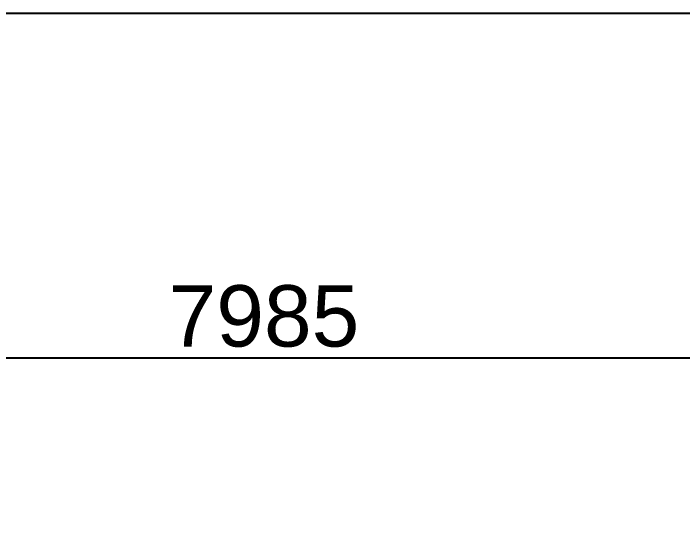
# Model space of a CAD drawing. Header units: millimetres. Extents: x -1379 to 1385823, y -4884429 to 548763.
# Drawn here: x 405984 to 407620, y -2328842 to -2327541 of the extents above; entities that cross this region are included whole.
import ezdxf

# ---------------------------------------------------------------- set-up
doc = ezdxf.new("R2010")
doc.units = ezdxf.units.MM
doc.layers.add('000 - D I M', color=7, linetype='Continuous')
doc.styles.add('FAMELINE_FOR_CKST', font='arial.ttf')
doc.dimstyles.new('FAMELINE-CKST_C-C', dxfattribs={"dimtxt": 0.3, "dimasz": 0.15, "dimexe": 0.1, "dimexo": 0.1, "dimgap": 0.05, "dimtad": 1, "dimzin": 0, "dimdsep": 46, "dimtxsty": 'FAMELINE_FOR_CKST', "dimblk": 'ORIGIN', "dimblk1": 'ORIGIN', "dimblk2": 'ORIGIN', "dimsah": 1, "dimcen": 0.1, "dimdle": 0.1, "dimclrd": 7, "dimclre": 7, "dimclrt": 7, "dimadec": 0, "dimazin": 0, "dimtfac": 1, "dimtix": 1, "dimtmove": 2, "dimatfit": 3, "dimfxl": 1, "dimtolj": 1, "dimtzin": 0, "dimlwd": -1, "dimlwe": -1, "dimarcsym": 0})

# ---------------------------------------------------------------- blocks, each defined once
blk = doc.blocks.new('_Origin')
at = {"color": 7, "linetype": 'ByBlock', "lineweight": -2}
blk.add_line((0, 0), (-1, 0), dxfattribs=at)
blk.add_circle((0, 0), 0.5, dxfattribs=at)
blk = doc.blocks.new('*D2263')
at = {"layer": '000 - D I M', "color": 7, "transparency": 16777216}
for p, q in [((0, 550), (0, 831.2)), ((7985, 550), (7985, 831.2)), ((75, 781.2), (7910, 781.2))]:
    blk.add_line(p, q, dxfattribs=at)
at = {"layer": 'Defpoints', "color": 7, "transparency": 16777216}
for p in [(7985, 781.2), (0, 500), (7985, 500)]:
    blk.add_point(p, dxfattribs=at)
at = {"layer": '000 - D I M', "color": 7, "transparency": 16777216, "xscale": 75, "yscale": 75, "zscale": 75, "rotation": 180}
blk.add_blockref('_Origin', (0, 781.2), dxfattribs=at)
at = {"layer": '000 - D I M', "color": 7, "transparency": 16777216, "xscale": 75, "yscale": 75, "zscale": 75}
blk.add_blockref('_Origin', (7985, 781.2), dxfattribs=at)
at = {"layer": '000 - D I M', "color": 7, "transparency": 16777216, "insert": (3992.5, 882.8), "char_height": 150, "attachment_point": 5, "style": 'FAMELINE_FOR_CKST'}
blk.add_mtext('\\A1;7985', dxfattribs=at)
blk = doc.blocks.new('C-1-IV01_REV00_20260614-171844_LOPF_DIMS')
at = {"layer": '000 - D I M', "color": 7}
dim = blk.add_linear_dim(base=(7985, 781.2), p1=(0, 500), p2=(7985, 500), angle=180, dimstyle='FAMELINE-CKST_C-C', override={"dimscale": 500, "dimdec": 0, "dimlfac": 1, "dimclrd": 7, "dimclre": 7, "dimclrt": 7}, dxfattribs=at)
dim.commit()
dim.dimension.update_dxf_attribs({"geometry": '*D2263', "text_midpoint": (3992.5, 882.8)})

msp = doc.modelspace()

# ---------------------------------------------------------------- linework, layer by layer
at = {"color": 7}
msp.add_lwpolyline([(393796.4, -2347540.5), (432546.4, -2347540.5), (432546.4, -2327540.5), (393796.4, -2327540.5)], close=True, dxfattribs=at)

# ---------------------------------------------------------------- block references
msp.add_blockref('C-1-IV01_REV00_20260614-171844_LOPF_DIMS', (402604.3, -2329164.2), dxfattribs=at)

doc.saveas('drawing.dxf')
